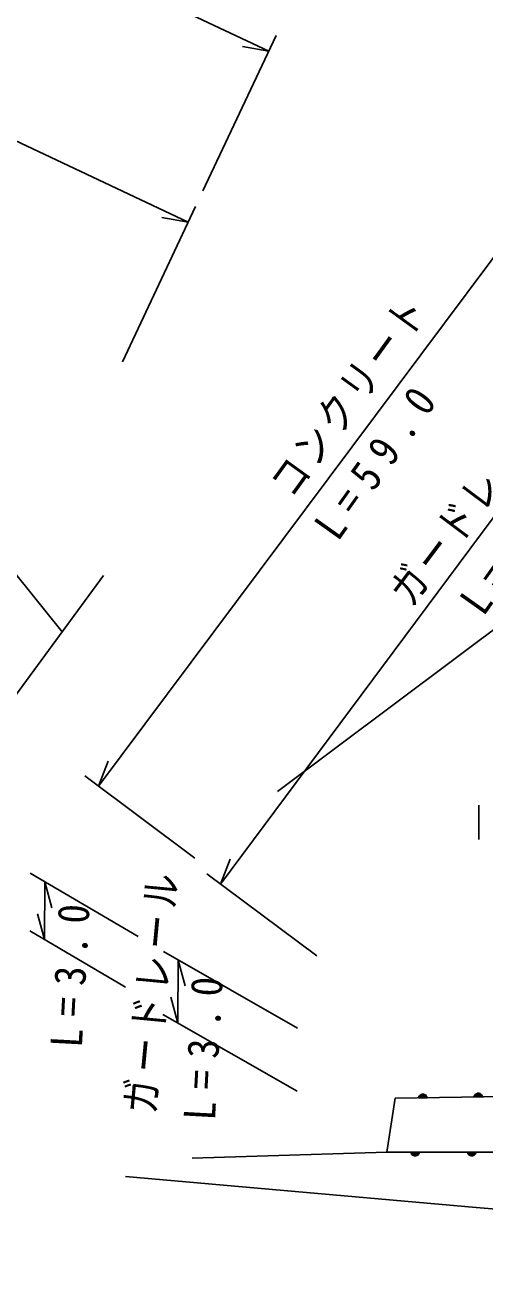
# Model space of a CAD drawing. Units: millimetres, scale not verified. Extents: x 40000 to 680000, y 20000 to 380000.
# Drawn here: x 357417 to 384180, y 237386 to 310649 of the extents above; entities that cross this region are included whole.
import ezdxf

# ---------------------------------------------------------------- set-up
doc = ezdxf.new("R2010")
doc.units = ezdxf.units.MM
doc.header["$LTSCALE"] = 1000
doc.layers.add('M-BGD', color=7, linetype='Continuous', lineweight=25)
doc.styles.add('ＭＳ ゴシック', font='')
doc.styles.get('ＭＳ ゴシック').set_extended_font_data('MS Gothic')

msp = doc.modelspace()

# ---------------------------------------------------------------- linework, layer by layer
at = {"layer": 'M-BGD'}
for p, q in [((329101, 329164), (371604, 309138)), ((324413, 319213), (366916, 299188)), ((372030, 310043), (367768, 300997)), ((361691, 266361), (393816, 309355)), ((371604, 309138), (370068, 309398)), ((368792, 260653), (401001, 303935)), ((367342, 300092), (363080, 291046)), ((366916, 299188), (365380, 299447)), ((386170, 276571), (372109, 266042)), ((361691, 266361), (362252, 267814)), ((367299, 262171), (360890, 266959)), ((383834, 265247), (383834, 263247)), ((368792, 260653), (369351, 262107)), ((357707, 261290), (363987, 257603)), ((374408, 256474), (367990, 261250)), ((358547, 257423), (358569, 260784)), ((358569, 260784), (358979, 259281)), ((358547, 257423), (358137, 258926)), ((363260, 254656), (357684, 257929)), ((365462, 256723), (373277, 252259)), ((366306, 252567), (366330, 256227)), ((366330, 256227), (366740, 254724)), ((366306, 252567), (365896, 254069)), ((373252, 248599), (365438, 253063)), ((380719, 248370), (380419, 248365)), ((380468, 248396), (380668, 248399)), ((383612, 248383), (383972, 248388)), ((383942, 248418), (383642, 248413)), ((383691, 248444), (383891, 248447)), ((378483, 245044), (378959, 248193)), ((378959, 248193), (385406, 248290)), ((380800, 248251), (380340, 248244)), ((380350, 248274), (380790, 248281)), ((380779, 248310), (380359, 248304)), ((380389, 248335), (380749, 248340)), ((384023, 248299), (383564, 248292)), ((383573, 248322), (384013, 248329)), ((384003, 248359), (383583, 248353)), ((378483, 245044), (367134, 244701)), ((385060, 245043), (378483, 245044)), ((379897, 245014), (380357, 245014)), ((380347, 244984), (379907, 244984)), ((379917, 244954), (380337, 244954)), ((380307, 244924), (379947, 244924)), ((379977, 244894), (380277, 244894)), ((380227, 244864), (380027, 244864)), ((383186, 245013), (383646, 245013)), ((383636, 244983), (383196, 244983)), ((383206, 244953), (383626, 244953)), ((383596, 244923), (383236, 244923)), ((383266, 244893), (383566, 244893)), ((383516, 244863), (383316, 244863))]:
    msp.add_line(p, q, dxfattribs=at)
for points in [[(311328, 304644), (337995, 290323), (353282, 283140), (359574, 275334)], [(328541, 233168), (346993, 258240), (351976, 265010), (361987, 278612)], [(420047, 238621), (386696, 241569), (383667, 241837), (363260, 243640)]]:
    msp.add_lwpolyline(points, dxfattribs=at)
for points in [[(380321, 248213), (380340, 248274), (380369, 248324), (380418, 248375), (380468, 248406), (380528, 248427), (380608, 248428), (380668, 248409), (380718, 248379), (380769, 248330), (380800, 248281), (380821, 248221)], [(383544, 248262), (383563, 248322), (383592, 248373), (383642, 248423), (383691, 248454), (383751, 248475), (383831, 248476), (383891, 248457), (383942, 248428), (383992, 248379), (384023, 248329), (384044, 248270)], [(380377, 245044), (380357, 244984), (380327, 244934), (380277, 244884), (380227, 244854), (380167, 244834), (380087, 244834), (380027, 244854), (379977, 244884), (379927, 244934), (379897, 244984), (379877, 245044)], [(383666, 245043), (383646, 244983), (383616, 244933), (383566, 244883), (383516, 244853), (383456, 244833), (383376, 244833), (383316, 244853), (383266, 244883), (383216, 244933), (383186, 244983), (383166, 245043)]]:
    msp.add_lwpolyline(points, close=True, dxfattribs=at)

# ---------------------------------------------------------------- texts
at = {"layer": 'M-BGD', "char_height": 1833, "attachment_point": 7, "style": 'ＭＳ ゴシック'}
for s, insert, rotation in [('\\T1.15;\\W0.8;コンクリート', (373098, 282940), 54.1), ('\\T1.59;\\W0.9;L=59.0', (375641, 280519), 54.6), ('\\T1.15;\\W0.8;ガードレール', (379999, 276644), 53), ('\\T1.59;\\W0.9;L=59.0', (384116, 276160), 54.6), ('\\T1.2;\\W0.8;ガードレール', (365107, 247223), 84.6), ('\\T1.61;\\W0.9;L=3.0', (360748, 251098), 86.9), ('\\T1.61;\\W0.9;L=3.0', (368497, 246860), 86.9)]:
    msp.add_mtext(s, dxfattribs=dict(at, insert=insert, rotation=rotation))

doc.saveas('drawing.dxf')
